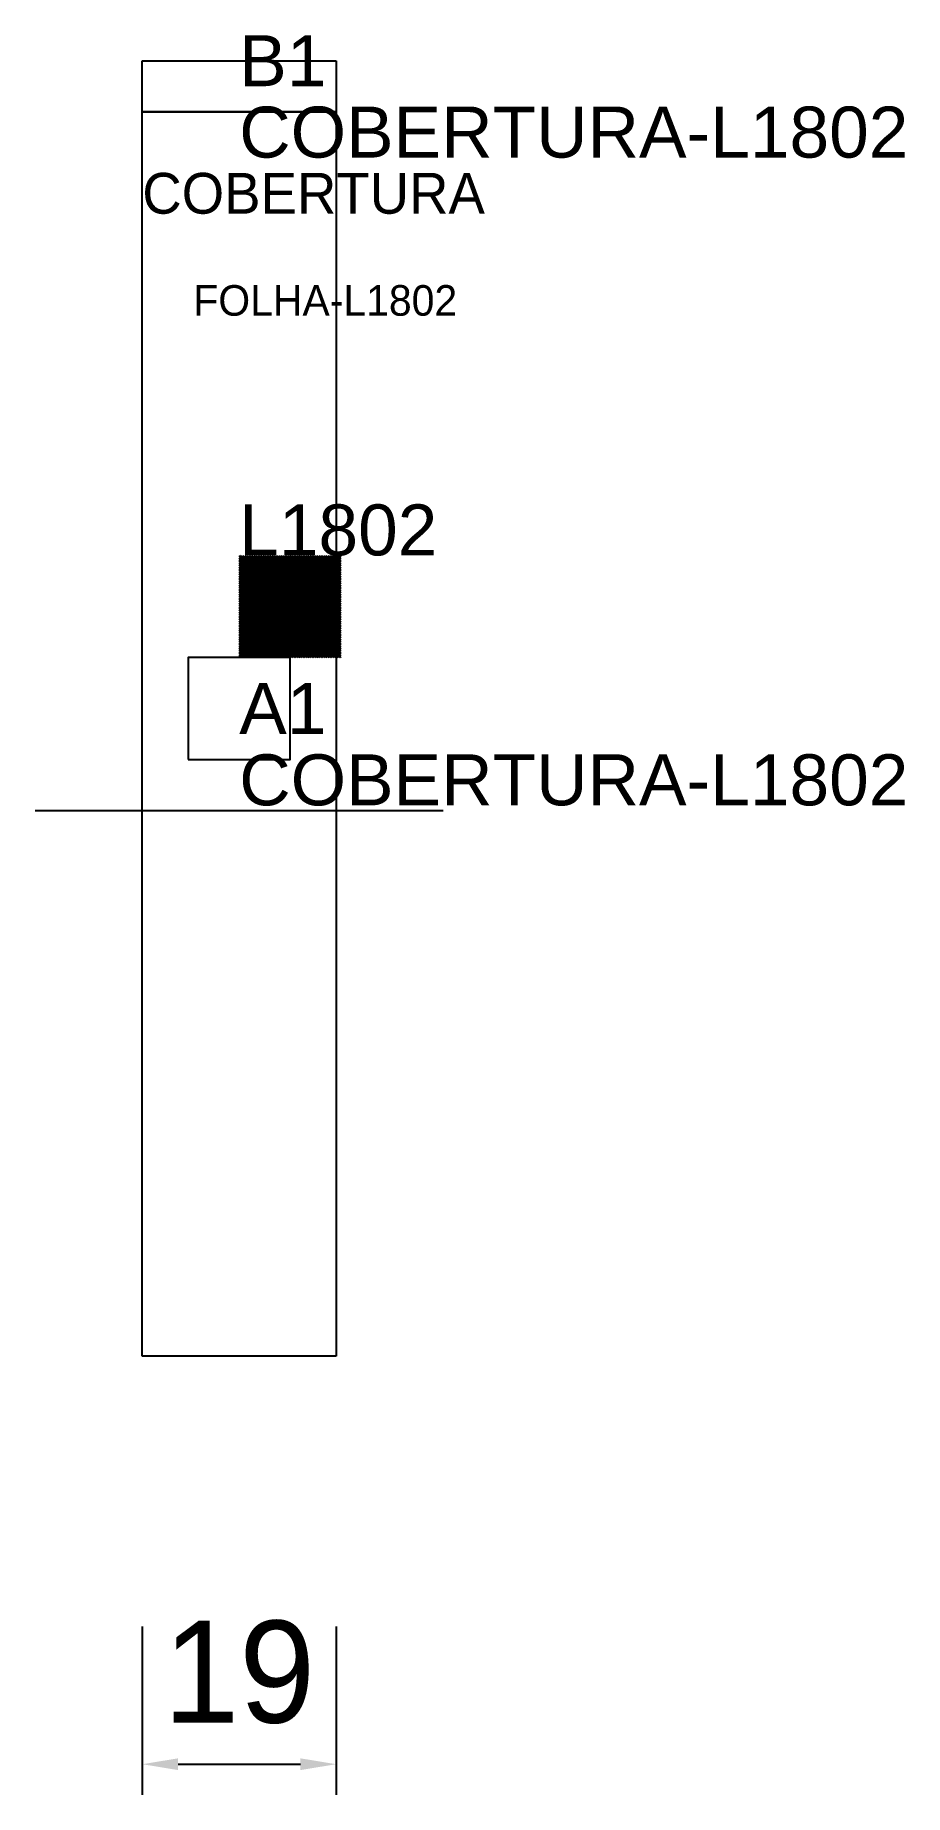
# Model space of a CAD drawing. Header units: metres. Extents: x 212 to 297, y 32 to 204.
import ezdxf

# ---------------------------------------------------------------- set-up
doc = ezdxf.new("R2010")
doc.units = ezdxf.units.M
for name, color, linetype in [('3', 3, 'CONTINUOUS'), ('AUX00', 7, 'CONTINUOUS'), ('COTA', 241, 'CONTINUOUS'), ('FOLHA', 255, 'CONTINUOUS'), ('Hachura', 251, 'CONTINUOUS'), ('NOMENCLATURA', 7, 'CONTINUOUS'), ('Nível', 160, 'CONTINUOUS'), ('Painéis', 200, 'CONTINUOUS'), ('Pilares', 5, 'CONTINUOUS'), ('REAPROVEITAMENTO', 251, 'CONTINUOUS'), ('SARR_2.2x7', 40, 'CONTINUOUS')]:
    doc.layers.add(name, color=color, linetype=linetype)
doc.styles.add('ARIAL', font='Arial.ttf')
doc.styles.add('STR_STANDARD', font='arial.ttf')
doc.dimstyles.new('EZ DXF', dxfattribs={"dimtxt": 10, "dimasz": 3.5, "dimexe": 3, "dimexo": 1.5, "dimgap": 1, "dimtad": 1, "dimdec": 1, "dimdsep": 46, "dimcen": 2.5, "dimazin": 3, "dimtfac": 1, "dimtmove": 0, "dimatfit": 3})

msp = doc.modelspace()

# ---------------------------------------------------------------- hatches: boundary and pattern name
at = {"layer": 'Hachura'}
h = msp.add_hatch(dxfattribs=at)
h.set_pattern_fill('ANSI31', scale=50)
h.paths.add_polyline_path([(222.2, 201.5), (241.2, 201.5), (241.2, 74.5), (222.2, 74.5)])
h = msp.add_hatch(dxfattribs=at)
h.set_pattern_fill('ANSI31', scale=50)
h.paths.add_polyline_path([(222.2, 201.5), (241.2, 201.5), (241.2, 74.5), (222.2, 74.5)])
at = {"layer": 'Reaproveitamento'}
h = msp.add_hatch(dxfattribs=at)
h.set_pattern_fill('SOLID')
h.paths.add_polyline_path([(231.7, 143), (241.7, 143), (241.7, 153), (231.7, 153)])
h = msp.add_hatch(dxfattribs=at)
h.set_pattern_fill('SOLID')
h.paths.add_polyline_path([(231.7, 143), (241.7, 143), (241.7, 153), (231.7, 153)])

# ---------------------------------------------------------------- linework, layer by layer
at = {"layer": '3'}
msp.add_lwpolyline([(222.2, 196.5), (241.2, 196.5)], close=True, dxfattribs=at)
msp.add_lwpolyline([(222.2, 196.5), (241.2, 196.5)], close=True, dxfattribs=at)
at = {"layer": 'Painéis', "color": 200}
for p, q in [((222.2, 201.5), (241.2, 201.5)), ((222.2, 74.5), (222.2, 201.5)), ((222.2, 201.5), (241.2, 201.5)), ((222.2, 74.5), (222.2, 201.5)), ((241.2, 201.5), (241.2, 74.5)), ((241.2, 201.5), (241.2, 74.5)), ((241.2, 74.5), (222.2, 74.5)), ((241.2, 74.5), (222.2, 74.5))]:
    msp.add_line(p, q, dxfattribs=at)
at = {"layer": 'Pilares'}
msp.add_lwpolyline([(226.7, 133), (236.7, 133), (236.7, 143), (226.7, 143)], close=True, dxfattribs=at)
msp.add_lwpolyline([(226.7, 133), (236.7, 133), (236.7, 143), (226.7, 143)], close=True, dxfattribs=at)
at = {"layer": 'SARR_2.2x7'}
msp.add_line((211.7, 128), (251.7, 128), dxfattribs=at)
msp.add_line((211.7, 128), (251.7, 128), dxfattribs=at)

# ---------------------------------------------------------------- texts
at = {"layer": '3', "style": 'STR_STANDARD'}
for s, p in [('B1', (231.7, 199)), ('B1', (231.7, 199)), ('A1', (231.7, 135.5)), ('A1', (231.7, 135.5))]:
    msp.add_text(s, height=5, dxfattribs=at).set_placement(p)
at = {"layer": 'AUX00', "style": 'STR_STANDARD'}
for p in [(231.7, 192), (231.7, 192), (231.7, 128.5), (231.7, 128.5)]:
    msp.add_text('COBERTURA-L1802', height=5, dxfattribs=at).set_placement(p)
at = {"layer": 'FOLHA'}
msp.add_text('FOLHA-L1802', height=3, dxfattribs=at).set_placement((227.2, 176.5))
msp.add_text('FOLHA-L1802', height=3, dxfattribs=at).set_placement((227.2, 176.5))
at = {"layer": 'NOMENCLATURA', "insert": (231.7, 158), "char_height": 5, "attachment_point": 1, "style": 'ARIAL'}
msp.add_mtext('L1802', dxfattribs=at)
msp.add_mtext('L1802', dxfattribs=at)
at = {"layer": 'Nível'}
msp.add_text('COBERTURA', height=4, dxfattribs=at).set_placement((222.2, 186.5))
msp.add_text('COBERTURA', height=4, dxfattribs=at).set_placement((222.2, 186.5))

# ---------------------------------------------------------------- dimensions: what is measured, and where the dimension line sits
at = {"layer": 'COTA'}
msp.add_linear_dim(base=(222.2, 34.5), p1=(222.2, 49.5), p2=(241.2, 49.5), dimstyle='EZ DXF', dxfattribs=at).render()
msp.add_linear_dim(base=(222.2, 34.5), p1=(222.2, 49.5), p2=(241.2, 49.5), dimstyle='EZ DXF', dxfattribs=at).render()

doc.saveas('drawing.dxf')
